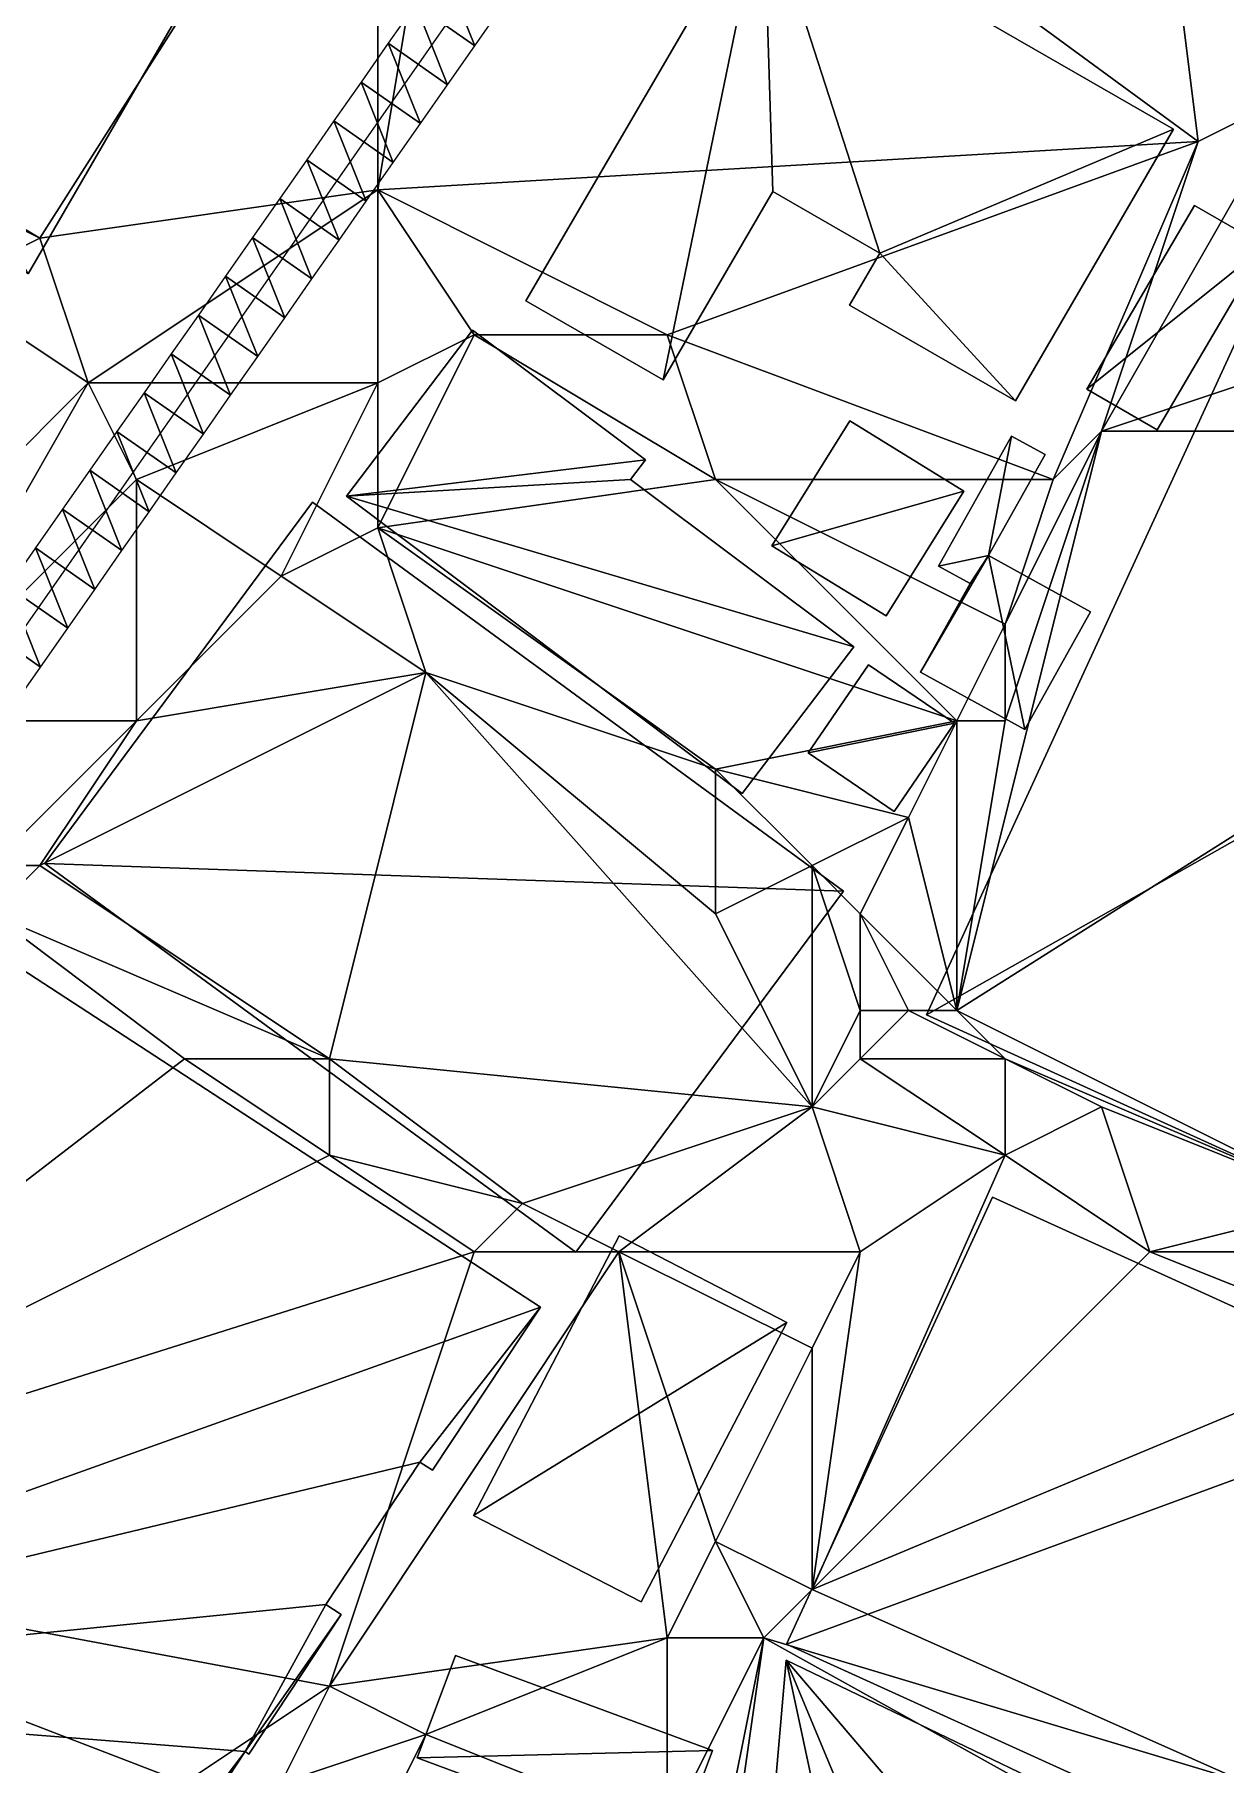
# Model space of a CAD drawing. Header units: metres. Extents: x -1103 to 901, y -902 to 905.
# Drawn here: x -1026.2 to -976.9, y -113.2 to -41.6 of the extents above; entities that cross this region are included whole.
import ezdxf

# ---------------------------------------------------------------- set-up
doc = ezdxf.new("R2010")
doc.units = ezdxf.units.M
for name, color, linetype in [('OSM_BUILDING_FOOTPRINTS', 7, 'CONTINUOUS'), ('OSM_BUILDING_ROOFS', 1, 'CONTINUOUS'), ('OSM_BUILDING_WALLS', 8, 'CONTINUOUS'), ('OSM_ROAD_AXES', 2, 'CONTINUOUS'), ('OSM_ROAD_SURFACE', 9, 'CONTINUOUS'), ('OSM_TERRAIN', 3, 'CONTINUOUS')]:
    doc.layers.add(name, color=color, linetype=linetype)

msp = doc.modelspace()

# ---------------------------------------------------------------- linework, layer by layer
at = {"layer": 'OSM_BUILDING_FOOTPRINTS'}
for points in [[(-1038.739, -36.073, 19.076), (-1036.573, -32.324, 19.076), (-1031.875, -35.012, 19.076), (-1030.206, -32.136, 19.076), (-1028.028, -33.375, 19.076), (-1026.017, -29.913, 19.076), (-1021.507, -22.139, 19.076), (-1012.476, -27.303, 19.076), (-1013.404, -28.918, 19.076), (-1013.946, -29.836, 19.076), (-1015.085, -31.804, 19.076), (-1026.492, -51.478, 19.076), (-1037.369, -45.252, 19.076), (-1033.71, -38.949, 19.076), (-1038.739, -36.073, 19.076)], [(-1005.865, -52.595, 18.597), (-996.017, -35.708, 18.597), (-979.016, -45.484, 18.597), (-985.571, -56.742, 18.597), (-992.446, -52.783, 18.597), (-991.186, -50.626, 18.597), (-995.63, -48.072, 18.597), (-1000.173, -55.868, 18.597), (-1005.865, -52.595, 18.597)], [(-972.848, -46.479, 18.829), (-946.827, -58.179, 18.829), (-962.899, -94.154, 18.829), (-989.251, -82.189, 18.829), (-972.848, -46.479, 18.829)], [(-978.143, -48.646, 19.158), (-975.225, -50.338, 19.158), (-979.69, -57.936, 19.158), (-982.608, -56.255, 19.158), (-978.143, -48.646, 19.158)], [(-1008.065, -53.812, 18.081), (-1000.902, -59.186, 18.081), (-1001.521, -60.004, 18.081), (-992.269, -66.938, 18.081), (-996.889, -73.01, 18.081), (-1013.293, -60.69, 18.081), (-1008.065, -53.812, 18.081)], [(-992.435, -57.571, 18.37), (-987.704, -60.48, 18.37), (-990.932, -65.655, 18.37), (-995.663, -62.747, 18.37), (-992.435, -57.571, 18.37)], [(-986.687, -63.145, 18.429), (-982.453, -65.478, 18.429), (-985.184, -70.355, 18.429), (-989.506, -67.978, 18.429), (-987.45, -64.306, 18.429), (-988.754, -63.587, 18.429), (-985.736, -58.202, 18.429), (-984.344, -58.965, 18.429), (-986.687, -63.145, 18.429)], [(-1014.697, -60.945, 16.564), (-992.689, -77.057, 16.564), (-1003.787, -92.02, 16.564), (-1025.795, -75.908, 16.564), (-1014.697, -60.945, 16.564)], [(-991.661, -67.679, 18.15), (-988.091, -70.101, 18.15), (-990.589, -73.751, 18.15), (-994.159, -71.329, 18.15), (-991.661, -67.679, 18.15)], [(-1028.945, -78.861, 16.047), (-1005.257, -94.298, 16.047), (-1009.722, -101.056, 16.047), (-1010.253, -100.713, 16.047), (-1014.155, -106.618, 16.047), (-1013.514, -107.028, 16.047), (-1017.338, -112.811, 16.047), (-1017.493, -112.712, 16.047), (-1019.969, -116.461, 16.047), (-1020.234, -116.295, 16.047), (-1026.258, -125.419, 16.047), (-1049.626, -110.18, 16.047), (-1028.945, -78.861, 16.047)], [(-986.521, -89.731, 17.586), (-967.796, -98.246, 17.586), (-976.329, -116.77, 17.586), (-995.054, -108.255, 17.586), (-986.521, -89.731, 17.586)], [(-1001.996, -91.346, 16.309), (-995.043, -94.929, 16.309), (-1001.078, -106.508, 16.309), (-1008.031, -102.925, 16.309), (-1001.996, -91.346, 16.309)], [(-1008.782, -108.731, 16.702), (-998.127, -112.667, 16.702), (-999.718, -116.914, 16.702), (-1010.363, -112.966, 16.702), (-1008.782, -108.731, 16.702)], [(-995.076, -108.918, 17.927), (-976.881, -117.677, 17.927), (-980.772, -125.672, 17.927), (-989.626, -121.979, 17.927), (-991.483, -125.706, 17.927), (-996.413, -124.346, 17.927), (-995.076, -108.918, 17.927)]]:
    msp.add_polyline3d(points, close=True, dxfattribs=at)
at = {"layer": 'OSM_BUILDING_ROOFS'}
for points in [[(-1033.71, -38.949, 40.276), (-1026.492, -51.478, 40.276), (-1015.085, -31.804, 40.276)], [(-996.017, -35.708, 42.997), (-1005.865, -52.595, 42.997), (-1000.173, -55.868, 42.997)], [(-996.017, -35.708, 42.997), (-1000.173, -55.868, 42.997), (-995.63, -48.072, 42.997)], [(-996.017, -35.708, 42.997), (-995.63, -48.072, 42.997), (-991.186, -50.626, 42.997)], [(-991.186, -50.626, 42.997), (-979.016, -45.484, 42.997), (-996.017, -35.708, 42.997)], [(-991.186, -50.626, 42.997), (-985.571, -56.742, 42.997), (-979.016, -45.484, 42.997)], [(-946.827, -58.179, 43.229), (-972.848, -46.479, 43.229), (-989.251, -82.189, 43.229)], [(-975.225, -50.338, 29.158), (-978.143, -48.646, 29.158), (-982.608, -56.255, 29.158)], [(-991.186, -50.626, 42.997), (-992.446, -52.783, 42.997), (-985.571, -56.742, 42.997)], [(-975.225, -50.338, 29.158), (-982.608, -56.255, 29.158), (-979.69, -57.936, 29.158)], [(-1000.902, -59.186, 26.481), (-1008.065, -53.812, 26.481), (-1013.293, -60.69, 26.481)], [(-987.704, -60.48, 28.37), (-992.435, -57.571, 28.37), (-995.663, -62.747, 28.37)], [(-946.827, -58.179, 43.229), (-989.251, -82.189, 43.229), (-962.899, -94.154, 43.229)], [(-986.687, -63.145, 28.429), (-985.736, -58.202, 28.429), (-988.754, -63.587, 28.429)], [(-986.687, -63.145, 28.429), (-984.344, -58.965, 28.429), (-985.736, -58.202, 28.429)], [(-1013.293, -60.69, 26.481), (-1001.521, -60.004, 26.481), (-1000.902, -59.186, 26.481)], [(-1013.293, -60.69, 26.481), (-992.269, -66.938, 26.481), (-1001.521, -60.004, 26.481)], [(-1013.293, -60.69, 26.481), (-996.889, -73.01, 26.481), (-992.269, -66.938, 26.481)], [(-987.704, -60.48, 28.37), (-995.663, -62.747, 28.37), (-990.932, -65.655, 28.37)], [(-992.689, -77.057, 63.364), (-1014.697, -60.945, 63.364), (-1025.795, -75.908, 63.364)], [(-986.687, -63.145, 28.429), (-987.45, -64.306, 28.429), (-989.506, -67.978, 28.429)], [(-986.687, -63.145, 28.429), (-989.506, -67.978, 28.429), (-985.184, -70.355, 28.429)], [(-986.687, -63.145, 28.429), (-988.754, -63.587, 28.429), (-987.45, -64.306, 28.429)], [(-986.687, -63.145, 28.429), (-985.184, -70.355, 28.429), (-982.453, -65.478, 28.429)], [(-988.091, -70.101, 28.15), (-991.661, -67.679, 28.15), (-994.159, -71.329, 28.15)], [(-988.091, -70.101, 28.15), (-994.159, -71.329, 28.15), (-990.589, -73.751, 28.15)], [(-992.689, -77.057, 63.364), (-1025.795, -75.908, 63.364), (-1003.787, -92.02, 63.364)], [(-1005.257, -94.298, 56.447), (-1028.945, -78.861, 56.447), (-1049.626, -110.18, 56.447)], [(-967.796, -98.246, 25.986), (-986.521, -89.731, 25.986), (-995.054, -108.255, 25.986)], [(-995.043, -94.929, 21.509), (-1001.996, -91.346, 21.509), (-1008.031, -102.925, 21.509)], [(-1010.253, -100.713, 56.447), (-1005.257, -94.298, 56.447), (-1049.626, -110.18, 56.447)], [(-1010.253, -100.713, 56.447), (-1009.722, -101.056, 56.447), (-1005.257, -94.298, 56.447)], [(-995.043, -94.929, 21.509), (-1008.031, -102.925, 21.509), (-1001.078, -106.508, 21.509)], [(-967.796, -98.246, 25.986), (-995.054, -108.255, 25.986), (-976.329, -116.77, 25.986)], [(-1049.626, -110.18, 56.447), (-1014.155, -106.618, 56.447), (-1010.253, -100.713, 56.447)], [(-1049.626, -110.18, 56.447), (-1017.493, -112.712, 56.447), (-1014.155, -106.618, 56.447)], [(-1017.493, -112.712, 56.447), (-1013.514, -107.028, 56.447), (-1014.155, -106.618, 56.447)], [(-1017.493, -112.712, 56.447), (-1017.338, -112.811, 56.447), (-1013.514, -107.028, 56.447)], [(-998.127, -112.667, 28.302), (-1008.782, -108.731, 28.302), (-1010.363, -112.966, 28.302)], [(-995.076, -108.918, 27.927), (-996.413, -124.346, 27.927), (-991.483, -125.706, 27.927)], [(-995.076, -108.918, 27.927), (-991.483, -125.706, 27.927), (-989.626, -121.979, 27.927)], [(-995.076, -108.918, 27.927), (-989.626, -121.979, 27.927), (-980.772, -125.672, 27.927)], [(-995.076, -108.918, 27.927), (-980.772, -125.672, 27.927), (-976.881, -117.677, 27.927)], [(-1049.626, -110.18, 56.447), (-1026.258, -125.419, 56.447), (-1020.234, -116.295, 56.447)], [(-1049.626, -110.18, 56.447), (-1020.234, -116.295, 56.447), (-1017.493, -112.712, 56.447)], [(-1020.234, -116.295, 56.447), (-1019.969, -116.461, 56.447), (-1017.493, -112.712, 56.447)], [(-998.127, -112.667, 28.302), (-1010.363, -112.966, 28.302), (-999.718, -116.914, 28.302)]]:
    msp.add_3dface(points, dxfattribs=at)
at = {"layer": 'OSM_BUILDING_WALLS'}
for points in [[(-1026.492, -51.478, 19.076), (-1015.085, -31.804, 19.076), (-1015.085, -31.804, 40.276)], [(-1026.492, -51.478, 19.076), (-1015.085, -31.804, 40.276), (-1026.492, -51.478, 40.276)], [(-996.017, -35.708, 18.597), (-1005.865, -52.595, 18.597), (-1005.865, -52.595, 42.997)], [(-996.017, -35.708, 18.597), (-1005.865, -52.595, 42.997), (-996.017, -35.708, 42.997)], [(-979.016, -45.484, 18.597), (-996.017, -35.708, 18.597), (-996.017, -35.708, 42.997)], [(-979.016, -45.484, 18.597), (-996.017, -35.708, 42.997), (-979.016, -45.484, 42.997)], [(-985.571, -56.742, 18.597), (-979.016, -45.484, 18.597), (-979.016, -45.484, 42.997)], [(-985.571, -56.742, 18.597), (-979.016, -45.484, 42.997), (-985.571, -56.742, 42.997)], [(-972.848, -46.479, 18.829), (-989.251, -82.189, 18.829), (-989.251, -82.189, 43.229)], [(-972.848, -46.479, 18.829), (-989.251, -82.189, 43.229), (-972.848, -46.479, 43.229)], [(-1000.173, -55.868, 18.597), (-995.63, -48.072, 18.597), (-995.63, -48.072, 42.997)], [(-1000.173, -55.868, 18.597), (-995.63, -48.072, 42.997), (-1000.173, -55.868, 42.997)], [(-995.63, -48.072, 18.597), (-991.186, -50.626, 18.597), (-991.186, -50.626, 42.997)], [(-995.63, -48.072, 18.597), (-991.186, -50.626, 42.997), (-995.63, -48.072, 42.997)], [(-978.143, -48.646, 19.158), (-982.608, -56.255, 19.158), (-982.608, -56.255, 29.158)], [(-978.143, -48.646, 19.158), (-982.608, -56.255, 29.158), (-978.143, -48.646, 29.158)], [(-975.225, -50.338, 19.158), (-978.143, -48.646, 19.158), (-978.143, -48.646, 29.158)], [(-975.225, -50.338, 19.158), (-978.143, -48.646, 29.158), (-975.225, -50.338, 29.158)], [(-991.186, -50.626, 18.597), (-992.446, -52.783, 18.597), (-992.446, -52.783, 42.997)], [(-991.186, -50.626, 18.597), (-992.446, -52.783, 42.997), (-991.186, -50.626, 42.997)], [(-979.69, -57.936, 19.158), (-975.225, -50.338, 19.158), (-975.225, -50.338, 29.158)], [(-979.69, -57.936, 19.158), (-975.225, -50.338, 29.158), (-979.69, -57.936, 29.158)], [(-1005.865, -52.595, 18.597), (-1000.173, -55.868, 18.597), (-1000.173, -55.868, 42.997)], [(-1005.865, -52.595, 18.597), (-1000.173, -55.868, 42.997), (-1005.865, -52.595, 42.997)], [(-992.446, -52.783, 18.597), (-985.571, -56.742, 18.597), (-985.571, -56.742, 42.997)], [(-992.446, -52.783, 18.597), (-985.571, -56.742, 42.997), (-992.446, -52.783, 42.997)], [(-1008.065, -53.812, 18.081), (-1013.293, -60.69, 18.081), (-1013.293, -60.69, 26.481)], [(-1008.065, -53.812, 18.081), (-1013.293, -60.69, 26.481), (-1008.065, -53.812, 26.481)], [(-1000.902, -59.186, 18.081), (-1008.065, -53.812, 18.081), (-1008.065, -53.812, 26.481)], [(-1000.902, -59.186, 18.081), (-1008.065, -53.812, 26.481), (-1000.902, -59.186, 26.481)], [(-982.608, -56.255, 19.158), (-979.69, -57.936, 19.158), (-979.69, -57.936, 29.158)], [(-982.608, -56.255, 19.158), (-979.69, -57.936, 29.158), (-982.608, -56.255, 29.158)], [(-992.435, -57.571, 18.37), (-995.663, -62.747, 18.37), (-995.663, -62.747, 28.37)], [(-992.435, -57.571, 18.37), (-995.663, -62.747, 28.37), (-992.435, -57.571, 28.37)], [(-987.704, -60.48, 18.37), (-992.435, -57.571, 18.37), (-992.435, -57.571, 28.37)], [(-987.704, -60.48, 18.37), (-992.435, -57.571, 28.37), (-987.704, -60.48, 28.37)], [(-985.736, -58.202, 18.429), (-988.754, -63.587, 18.429), (-988.754, -63.587, 28.429)], [(-985.736, -58.202, 18.429), (-988.754, -63.587, 28.429), (-985.736, -58.202, 28.429)], [(-984.344, -58.965, 18.429), (-985.736, -58.202, 18.429), (-985.736, -58.202, 28.429)], [(-984.344, -58.965, 18.429), (-985.736, -58.202, 28.429), (-984.344, -58.965, 28.429)], [(-1001.521, -60.004, 18.081), (-1000.902, -59.186, 18.081), (-1000.902, -59.186, 26.481)], [(-1001.521, -60.004, 18.081), (-1000.902, -59.186, 26.481), (-1001.521, -60.004, 26.481)], [(-986.687, -63.145, 18.429), (-984.344, -58.965, 18.429), (-984.344, -58.965, 28.429)], [(-986.687, -63.145, 18.429), (-984.344, -58.965, 28.429), (-986.687, -63.145, 28.429)], [(-992.269, -66.938, 18.081), (-1001.521, -60.004, 18.081), (-1001.521, -60.004, 26.481)], [(-992.269, -66.938, 18.081), (-1001.521, -60.004, 26.481), (-992.269, -66.938, 26.481)], [(-1013.293, -60.69, 18.081), (-996.889, -73.01, 18.081), (-996.889, -73.01, 26.481)], [(-1013.293, -60.69, 18.081), (-996.889, -73.01, 26.481), (-1013.293, -60.69, 26.481)], [(-990.932, -65.655, 18.37), (-987.704, -60.48, 18.37), (-987.704, -60.48, 28.37)], [(-990.932, -65.655, 18.37), (-987.704, -60.48, 28.37), (-990.932, -65.655, 28.37)], [(-1014.697, -60.945, 16.564), (-1025.795, -75.908, 16.564), (-1025.795, -75.908, 63.364)], [(-1014.697, -60.945, 16.564), (-1025.795, -75.908, 63.364), (-1014.697, -60.945, 63.364)], [(-992.689, -77.057, 16.564), (-1014.697, -60.945, 16.564), (-1014.697, -60.945, 63.364)], [(-992.689, -77.057, 16.564), (-1014.697, -60.945, 63.364), (-992.689, -77.057, 63.364)], [(-995.663, -62.747, 18.37), (-990.932, -65.655, 18.37), (-990.932, -65.655, 28.37)], [(-995.663, -62.747, 18.37), (-990.932, -65.655, 28.37), (-995.663, -62.747, 28.37)], [(-988.754, -63.587, 18.429), (-987.45, -64.306, 18.429), (-987.45, -64.306, 28.429)], [(-988.754, -63.587, 18.429), (-987.45, -64.306, 28.429), (-988.754, -63.587, 28.429)], [(-982.453, -65.478, 18.429), (-986.687, -63.145, 18.429), (-986.687, -63.145, 28.429)], [(-982.453, -65.478, 18.429), (-986.687, -63.145, 28.429), (-982.453, -65.478, 28.429)], [(-987.45, -64.306, 18.429), (-989.506, -67.978, 18.429), (-989.506, -67.978, 28.429)], [(-987.45, -64.306, 18.429), (-989.506, -67.978, 28.429), (-987.45, -64.306, 28.429)], [(-985.184, -70.355, 18.429), (-982.453, -65.478, 18.429), (-982.453, -65.478, 28.429)], [(-985.184, -70.355, 18.429), (-982.453, -65.478, 28.429), (-985.184, -70.355, 28.429)], [(-996.889, -73.01, 18.081), (-992.269, -66.938, 18.081), (-992.269, -66.938, 26.481)], [(-996.889, -73.01, 18.081), (-992.269, -66.938, 26.481), (-996.889, -73.01, 26.481)], [(-991.661, -67.679, 18.15), (-994.159, -71.329, 18.15), (-994.159, -71.329, 28.15)], [(-991.661, -67.679, 18.15), (-994.159, -71.329, 28.15), (-991.661, -67.679, 28.15)], [(-988.091, -70.101, 18.15), (-991.661, -67.679, 18.15), (-991.661, -67.679, 28.15)], [(-988.091, -70.101, 18.15), (-991.661, -67.679, 28.15), (-988.091, -70.101, 28.15)], [(-989.506, -67.978, 18.429), (-985.184, -70.355, 18.429), (-985.184, -70.355, 28.429)], [(-989.506, -67.978, 18.429), (-985.184, -70.355, 28.429), (-989.506, -67.978, 28.429)], [(-990.589, -73.751, 18.15), (-988.091, -70.101, 18.15), (-988.091, -70.101, 28.15)], [(-990.589, -73.751, 18.15), (-988.091, -70.101, 28.15), (-990.589, -73.751, 28.15)], [(-994.159, -71.329, 18.15), (-990.589, -73.751, 18.15), (-990.589, -73.751, 28.15)], [(-994.159, -71.329, 18.15), (-990.589, -73.751, 28.15), (-994.159, -71.329, 28.15)], [(-1025.795, -75.908, 16.564), (-1003.787, -92.02, 16.564), (-1003.787, -92.02, 63.364)], [(-1025.795, -75.908, 16.564), (-1003.787, -92.02, 63.364), (-1025.795, -75.908, 63.364)], [(-1003.787, -92.02, 16.564), (-992.689, -77.057, 16.564), (-992.689, -77.057, 63.364)], [(-1003.787, -92.02, 16.564), (-992.689, -77.057, 63.364), (-1003.787, -92.02, 63.364)], [(-1005.257, -94.298, 16.047), (-1028.945, -78.861, 16.047), (-1028.945, -78.861, 56.447)], [(-1005.257, -94.298, 16.047), (-1028.945, -78.861, 56.447), (-1005.257, -94.298, 56.447)], [(-989.251, -82.189, 18.829), (-962.899, -94.154, 18.829), (-962.899, -94.154, 43.229)], [(-989.251, -82.189, 18.829), (-962.899, -94.154, 43.229), (-989.251, -82.189, 43.229)], [(-986.521, -89.731, 17.586), (-995.054, -108.255, 17.586), (-995.054, -108.255, 25.986)], [(-986.521, -89.731, 17.586), (-995.054, -108.255, 25.986), (-986.521, -89.731, 25.986)], [(-967.796, -98.246, 17.586), (-986.521, -89.731, 17.586), (-986.521, -89.731, 25.986)], [(-967.796, -98.246, 17.586), (-986.521, -89.731, 25.986), (-967.796, -98.246, 25.986)], [(-1001.996, -91.346, 16.309), (-1008.031, -102.925, 16.309), (-1008.031, -102.925, 21.509)], [(-1001.996, -91.346, 16.309), (-1008.031, -102.925, 21.509), (-1001.996, -91.346, 21.509)], [(-995.043, -94.929, 16.309), (-1001.996, -91.346, 16.309), (-1001.996, -91.346, 21.509)], [(-995.043, -94.929, 16.309), (-1001.996, -91.346, 21.509), (-995.043, -94.929, 21.509)], [(-1009.722, -101.056, 16.047), (-1005.257, -94.298, 16.047), (-1005.257, -94.298, 56.447)], [(-1009.722, -101.056, 16.047), (-1005.257, -94.298, 56.447), (-1009.722, -101.056, 56.447)], [(-1001.078, -106.508, 16.309), (-995.043, -94.929, 16.309), (-995.043, -94.929, 21.509)], [(-1001.078, -106.508, 16.309), (-995.043, -94.929, 21.509), (-1001.078, -106.508, 21.509)], [(-1014.155, -106.618, 16.047), (-1010.253, -100.713, 16.047), (-1010.253, -100.713, 56.447)], [(-1014.155, -106.618, 16.047), (-1010.253, -100.713, 56.447), (-1014.155, -106.618, 56.447)], [(-1010.253, -100.713, 16.047), (-1009.722, -101.056, 16.047), (-1009.722, -101.056, 56.447)], [(-1010.253, -100.713, 16.047), (-1009.722, -101.056, 56.447), (-1010.253, -100.713, 56.447)], [(-1008.031, -102.925, 16.309), (-1001.078, -106.508, 16.309), (-1001.078, -106.508, 21.509)], [(-1008.031, -102.925, 16.309), (-1001.078, -106.508, 21.509), (-1008.031, -102.925, 21.509)], [(-1013.514, -107.028, 16.047), (-1014.155, -106.618, 16.047), (-1014.155, -106.618, 56.447)], [(-1013.514, -107.028, 16.047), (-1014.155, -106.618, 56.447), (-1013.514, -107.028, 56.447)], [(-1017.338, -112.811, 16.047), (-1013.514, -107.028, 16.047), (-1013.514, -107.028, 56.447)], [(-1017.338, -112.811, 16.047), (-1013.514, -107.028, 56.447), (-1017.338, -112.811, 56.447)], [(-1008.782, -108.731, 16.702), (-1010.363, -112.966, 16.702), (-1010.363, -112.966, 28.302)], [(-1008.782, -108.731, 16.702), (-1010.363, -112.966, 28.302), (-1008.782, -108.731, 28.302)], [(-998.127, -112.667, 16.702), (-1008.782, -108.731, 16.702), (-1008.782, -108.731, 28.302)], [(-998.127, -112.667, 16.702), (-1008.782, -108.731, 28.302), (-998.127, -112.667, 28.302)], [(-995.076, -108.918, 17.927), (-996.413, -124.346, 17.927), (-996.413, -124.346, 27.927)], [(-995.076, -108.918, 17.927), (-996.413, -124.346, 27.927), (-995.076, -108.918, 27.927)], [(-976.881, -117.677, 17.927), (-995.076, -108.918, 17.927), (-995.076, -108.918, 27.927)], [(-976.881, -117.677, 17.927), (-995.076, -108.918, 27.927), (-976.881, -117.677, 27.927)], [(-995.054, -108.255, 17.586), (-976.329, -116.77, 17.586), (-976.329, -116.77, 25.986)], [(-995.054, -108.255, 17.586), (-976.329, -116.77, 25.986), (-995.054, -108.255, 25.986)], [(-1019.969, -116.461, 16.047), (-1017.493, -112.712, 16.047), (-1017.493, -112.712, 56.447)], [(-1019.969, -116.461, 16.047), (-1017.493, -112.712, 56.447), (-1019.969, -116.461, 56.447)], [(-1017.493, -112.712, 16.047), (-1017.338, -112.811, 16.047), (-1017.338, -112.811, 56.447)], [(-1017.493, -112.712, 16.047), (-1017.338, -112.811, 56.447), (-1017.493, -112.712, 56.447)], [(-1010.363, -112.966, 16.702), (-999.718, -116.914, 16.702), (-999.718, -116.914, 28.302)], [(-1010.363, -112.966, 16.702), (-999.718, -116.914, 28.302), (-1010.363, -112.966, 28.302)], [(-999.718, -116.914, 16.702), (-998.127, -112.667, 16.702), (-998.127, -112.667, 28.302)], [(-999.718, -116.914, 16.702), (-998.127, -112.667, 28.302), (-999.718, -116.914, 28.302)]]:
    msp.add_3dface(points, dxfattribs=at)
at = {"layer": 'OSM_ROAD_AXES'}
msp.add_polyline3d([(-813.689, 192.863, 18.856), (-836.681, 169.108, 18.771), (-861.474, 142.201, 17.045), (-893.839, 109.908, 18.312), (-915.128, 88.331, 19.102), (-917.527, 85.368, 19.253), (-919.505, 82.547, 19.404), (-941.877, 51.704, 20.365), (-958.026, 29.408, 19.506), (-997.962, -25.091, 21.081), (-1053.064, -103.91, 17.163), (-1060.204, -123.263, 17.236), (-1061.296, -250.242, 21.914)], dxfattribs=at)
at = {"layer": 'OSM_ROAD_SURFACE'}
for points in [[(-1009.312, -38.709, 21.156), (-1010.437, -40.317, 21.155), (-1007.978, -42.036, 21.148)], [(-1009.312, -38.709, 21.156), (-1007.978, -42.036, 21.148), (-1006.854, -40.427, 21.15)], [(-1010.437, -40.317, 21.155), (-1011.562, -41.926, 21.259), (-1009.103, -43.645, 21.147)], [(-1010.437, -40.317, 21.155), (-1009.103, -43.645, 21.147), (-1007.978, -42.036, 21.148)], [(-1011.562, -41.926, 21.259), (-1012.686, -43.534, 21.319), (-1010.227, -45.253, 21.146)], [(-1011.562, -41.926, 21.259), (-1010.227, -45.253, 21.146), (-1009.103, -43.645, 21.147)], [(-1012.686, -43.534, 21.319), (-1013.811, -45.143, 21.318), (-1011.352, -46.862, 21.145)], [(-1012.686, -43.534, 21.319), (-1011.352, -46.862, 21.145), (-1010.227, -45.253, 21.146)], [(-1013.811, -45.143, 21.318), (-1014.935, -46.751, 21.317), (-1012.476, -48.47, 21.105)], [(-1013.811, -45.143, 21.318), (-1012.476, -48.47, 21.105), (-1011.352, -46.862, 21.145)], [(-1014.935, -46.751, 21.317), (-1016.06, -48.36, 21.315), (-1013.601, -50.079, 20.966)], [(-1014.935, -46.751, 21.317), (-1013.601, -50.079, 20.966), (-1012.476, -48.47, 21.105)], [(-1016.06, -48.36, 21.315), (-1017.184, -49.968, 21.143), (-1014.725, -51.687, 20.827)], [(-1016.06, -48.36, 21.315), (-1014.725, -51.687, 20.827), (-1013.601, -50.079, 20.966)], [(-1017.184, -49.968, 21.143), (-1018.309, -51.577, 20.939), (-1015.85, -53.296, 20.688)], [(-1017.184, -49.968, 21.143), (-1015.85, -53.296, 20.688), (-1014.725, -51.687, 20.827)], [(-1018.309, -51.577, 20.939), (-1019.433, -53.185, 20.753), (-1016.974, -54.904, 20.549)], [(-1018.309, -51.577, 20.939), (-1016.974, -54.904, 20.549), (-1015.85, -53.296, 20.688)], [(-1019.433, -53.185, 20.753), (-1020.558, -54.794, 20.614), (-1018.099, -56.513, 20.434)], [(-1019.433, -53.185, 20.753), (-1018.099, -56.513, 20.434), (-1016.974, -54.904, 20.549)], [(-1020.558, -54.794, 20.614), (-1021.682, -56.403, 20.493), (-1019.223, -58.121, 20.367)], [(-1020.558, -54.794, 20.614), (-1019.223, -58.121, 20.367), (-1018.099, -56.513, 20.434)], [(-1021.682, -56.403, 20.493), (-1022.807, -58.011, 20.427), (-1020.348, -59.73, 20.263)], [(-1021.682, -56.403, 20.493), (-1020.348, -59.73, 20.263), (-1019.223, -58.121, 20.367)], [(-1022.807, -58.011, 20.427), (-1023.931, -59.62, 20.258), (-1021.472, -61.338, 20.137)], [(-1022.807, -58.011, 20.427), (-1021.472, -61.338, 20.137), (-1020.348, -59.73, 20.263)], [(-1023.931, -59.62, 20.258), (-1025.056, -61.228, 20.078), (-1022.597, -62.947, 20.015)], [(-1023.931, -59.62, 20.258), (-1022.597, -62.947, 20.015), (-1021.472, -61.338, 20.137)], [(-1025.056, -61.228, 20.078), (-1026.18, -62.837, 19.899), (-1023.721, -64.556, 19.829)], [(-1025.056, -61.228, 20.078), (-1023.721, -64.556, 19.829), (-1022.597, -62.947, 20.015)], [(-1026.18, -62.837, 19.899), (-1027.305, -64.445, 19.719), (-1024.846, -66.164, 19.643)], [(-1026.18, -62.837, 19.899), (-1024.846, -66.164, 19.643), (-1023.721, -64.556, 19.829)], [(-1027.305, -64.445, 19.719), (-1028.429, -66.054, 19.539), (-1025.97, -67.773, 19.457)], [(-1027.305, -64.445, 19.719), (-1025.97, -67.773, 19.457), (-1024.846, -66.164, 19.643)], [(-1028.429, -66.054, 19.539), (-1027.095, -69.381, 19.27), (-1025.97, -67.773, 19.457)]]:
    msp.add_3dface(points, dxfattribs=at)
at = {"layer": 'OSM_TERRAIN'}
for points in [[(-1040, -32, 21.754), (-1036, -44, 21.812), (-1020, -20, 21.71)], [(-1036, -44, 21.812), (-1012, -28, 21.741), (-1020, -20, 21.71)], [(-1012, -48, 21.094), (-978, -46, 21.045), (-1008, -24, 21.131)], [(-1012, -48, 21.094), (-1008, -24, 21.131), (-1012, -28, 21.741)], [(-978, -46, 21.045), (-980, -30, 21.081), (-1008, -24, 21.131)], [(-1026, -50, 21.662), (-1012, -28, 21.741), (-1036, -44, 21.812)], [(-1026, -50, 21.662), (-1012, -48, 21.094), (-1012, -28, 21.741)], [(-978, -46, 21.045), (-974, -44, 21.552), (-980, -30, 21.081)], [(-974, -44, 21.552), (-964, -40, 21.99), (-980, -30, 21.081)], [(-1030, -48, 21.591), (-1026, -50, 21.662), (-1036, -44, 21.812)], [(-982, -58, 21.269), (-964, -52, 21.434), (-974, -44, 21.552)], [(-982, -58, 21.269), (-974, -44, 21.552), (-978, -46, 21.045)], [(-1000, -54, 20.913), (-978, -46, 21.045), (-1012, -48, 21.094)], [(-1000, -54, 20.913), (-984, -60, 20.867), (-978, -46, 21.045)], [(-984, -60, 20.867), (-982, -58, 21.269), (-978, -46, 21.045)], [(-1030, -52, 20.4), (-1026, -50, 21.662), (-1030, -48, 21.591)], [(-1024, -56, 20.499), (-1012, -48, 21.094), (-1026, -50, 21.662)], [(-1012, -56, 20.318), (-1012, -48, 21.094), (-1024, -56, 20.499)], [(-1012, -56, 20.318), (-1008, -54, 20.234), (-1012, -48, 21.094)], [(-1008, -54, 20.234), (-1000, -54, 20.913), (-1012, -48, 21.094)], [(-1024, -56, 20.499), (-1026, -50, 21.662), (-1030, -52, 20.4)], [(-1032, -64, 20.282), (-1024, -56, 20.499), (-1030, -52, 20.4)], [(-982, -58, 21.269), (-950, -58, 21.53), (-964, -52, 21.434)], [(-1012, -62, 20.182), (-998, -60, 20.337), (-1008, -54, 20.234)], [(-1012, -62, 20.182), (-1008, -54, 20.234), (-1012, -56, 20.318)], [(-1008, -54, 20.234), (-998, -60, 20.337), (-1000, -54, 20.913)], [(-998, -60, 20.337), (-984, -60, 20.867), (-1000, -54, 20.913)], [(-1032, -64, 20.282), (-1032, -70, 19.012), (-1024, -56, 20.499)], [(-1032, -70, 19.012), (-1022, -60, 20.262), (-1024, -56, 20.499)], [(-1022, -60, 20.262), (-1012, -56, 20.318), (-1024, -56, 20.499)], [(-1022, -60, 20.262), (-1016, -64, 19.339), (-1012, -56, 20.318)], [(-1016, -64, 19.339), (-1012, -62, 20.182), (-1012, -56, 20.318)], [(-972, -90, 21.434), (-950, -58, 21.53), (-988, -82, 21.434)], [(-986, -70, 20.969), (-988, -82, 21.434), (-982, -58, 21.269)], [(-988, -82, 21.434), (-950, -58, 21.53), (-982, -58, 21.269)], [(-986, -70, 20.969), (-982, -58, 21.269), (-986, -66, 20.847)], [(-986, -66, 20.847), (-982, -58, 21.269), (-984, -60, 20.867)], [(-1022, -70, 19.317), (-1022, -60, 20.262), (-1032, -70, 19.012)], [(-1022, -70, 19.317), (-1016, -64, 19.339), (-1022, -60, 20.262)], [(-1012, -62, 20.182), (-988, -70, 20.32), (-998, -60, 20.337)], [(-988, -70, 20.32), (-986, -66, 20.847), (-998, -60, 20.337)], [(-998, -60, 20.337), (-986, -66, 20.847), (-984, -60, 20.867)], [(-1016, -64, 19.339), (-1010, -68, 19.369), (-1012, -62, 20.182)], [(-1010, -68, 19.369), (-998, -72, 20.234), (-1012, -62, 20.182)], [(-998, -72, 20.234), (-988, -70, 20.32), (-1012, -62, 20.182)], [(-1022, -70, 19.317), (-1010, -68, 19.369), (-1016, -64, 19.339)], [(-988, -70, 20.32), (-986, -70, 20.969), (-986, -66, 20.847)], [(-1014, -84, 19.298), (-1010, -68, 19.369), (-1026, -76, 19.291)], [(-1026, -76, 19.291), (-1010, -68, 19.369), (-1022, -70, 19.317)], [(-1014, -84, 19.298), (-994, -86, 19.249), (-1010, -68, 19.369)], [(-994, -86, 19.249), (-998, -78, 19.339), (-1010, -68, 19.369)], [(-998, -78, 19.339), (-998, -72, 20.234), (-1010, -68, 19.369)], [(-1028, -76, 18.701), (-1022, -70, 19.317), (-1032, -70, 19.012)], [(-1026, -76, 19.291), (-1022, -70, 19.317), (-1028, -76, 18.701)], [(-998, -72, 20.234), (-990, -74, 20.261), (-988, -70, 20.32)], [(-990, -74, 20.261), (-988, -82, 21.434), (-988, -70, 20.32)], [(-988, -70, 20.32), (-988, -82, 21.434), (-986, -70, 20.969)], [(-998, -78, 19.339), (-994, -76, 19.349), (-998, -72, 20.234)], [(-994, -76, 19.349), (-990, -74, 20.261), (-998, -72, 20.234)], [(-994, -76, 19.349), (-992, -78, 19.462), (-990, -74, 20.261)], [(-992, -78, 19.462), (-988, -82, 21.434), (-990, -74, 20.261)], [(-1028, -78, 18.301), (-1026, -76, 19.291), (-1028, -76, 18.701)], [(-1028, -78, 18.301), (-1014, -84, 19.298), (-1026, -76, 19.291)], [(-994, -86, 19.249), (-994, -76, 19.349), (-998, -78, 19.339)], [(-994, -86, 19.249), (-992, -82, 20.128), (-994, -76, 19.349)], [(-992, -82, 20.128), (-992, -78, 19.462), (-994, -76, 19.349)], [(-1046, -104, 18.105), (-1020, -84, 18.23), (-1028, -78, 18.301)], [(-1020, -84, 18.23), (-1014, -84, 19.298), (-1028, -78, 18.301)], [(-990, -82, 21.094), (-992, -78, 19.462), (-992, -82, 20.128)], [(-990, -82, 21.094), (-988, -82, 21.434), (-992, -78, 19.462)], [(-992, -84, 19.81), (-992, -82, 20.128), (-994, -86, 19.249)], [(-992, -84, 19.81), (-986, -84, 21.307), (-990, -82, 21.094)], [(-992, -84, 19.81), (-990, -82, 21.094), (-992, -82, 20.128)], [(-986, -84, 21.307), (-988, -82, 21.434), (-990, -82, 21.094)], [(-986, -84, 21.307), (-972, -90, 21.434), (-988, -82, 21.434)], [(-1046, -104, 18.105), (-1014, -88, 18.252), (-1020, -84, 18.23)], [(-1020, -84, 18.23), (-1014, -88, 18.252), (-1014, -84, 19.298)], [(-1014, -88, 18.252), (-1006, -90, 19.11), (-1014, -84, 19.298)], [(-1006, -90, 19.11), (-994, -86, 19.249), (-1014, -84, 19.298)], [(-994, -86, 19.249), (-986, -88, 19.656), (-992, -84, 19.81)], [(-986, -88, 19.656), (-986, -84, 21.307), (-992, -84, 19.81)], [(-986, -88, 19.656), (-982, -86, 21.25), (-986, -84, 21.307)], [(-982, -86, 21.25), (-972, -90, 21.434), (-986, -84, 21.307)], [(-1002, -92, 18.466), (-994, -86, 19.249), (-1006, -90, 19.11)], [(-1002, -92, 18.466), (-992, -92, 19.036), (-994, -86, 19.249)], [(-992, -92, 19.036), (-986, -88, 19.656), (-994, -86, 19.249)], [(-986, -88, 19.656), (-980, -92, 19.685), (-982, -86, 21.25)], [(-980, -92, 19.685), (-972, -90, 21.434), (-982, -86, 21.25)], [(-1008, -92, 18.254), (-1014, -88, 18.252), (-1046, -104, 18.105)], [(-1008, -92, 18.254), (-1006, -90, 19.11), (-1014, -88, 18.252)], [(-992, -92, 19.036), (-994, -106, 19.768), (-986, -88, 19.656)], [(-994, -106, 19.768), (-980, -92, 19.685), (-986, -88, 19.656)], [(-1008, -92, 18.254), (-1002, -92, 18.466), (-1006, -90, 19.11)], [(-980, -92, 19.685), (-976, -92, 20.02), (-972, -90, 21.434)], [(-1014, -110, 18.311), (-1008, -92, 18.254), (-1046, -104, 18.105)], [(-1014, -110, 18.311), (-1000, -108, 18.577), (-1002, -92, 18.466)], [(-1014, -110, 18.311), (-1002, -92, 18.466), (-1008, -92, 18.254)], [(-1000, -108, 18.577), (-998, -104, 18.507), (-1002, -92, 18.466)], [(-1002, -92, 18.466), (-998, -104, 18.507), (-994, -96, 18.556)], [(-994, -96, 18.556), (-992, -92, 19.036), (-1002, -92, 18.466)], [(-994, -106, 19.768), (-992, -92, 19.036), (-994, -96, 18.556)], [(-994, -106, 19.768), (-970, -96, 19.771), (-980, -92, 19.685)], [(-980, -92, 19.685), (-970, -96, 19.771), (-976, -92, 20.02)], [(-998, -104, 18.507), (-994, -106, 19.768), (-994, -96, 18.556)], [(-976, -114, 19.779), (-970, -96, 19.771), (-994, -106, 19.768)], [(-1038, -120, 18.253), (-1022, -120, 18.368), (-1046, -104, 18.105)], [(-1046, -104, 18.105), (-1022, -120, 18.368), (-1020, -114, 18.2)], [(-1020, -114, 18.2), (-1014, -110, 18.311), (-1046, -104, 18.105)], [(-1000, -108, 18.577), (-996, -108, 19.868), (-998, -104, 18.507)], [(-996, -108, 19.868), (-994, -106, 19.768), (-998, -104, 18.507)], [(-996, -108, 19.868), (-976, -114, 19.779), (-994, -106, 19.768)], [(-1010, -112, 18.808), (-1000, -108, 18.577), (-1014, -110, 18.311)], [(-1000, -116, 18.9), (-1000, -108, 18.577), (-1010, -112, 18.808)], [(-998, -118, 19.682), (-996, -108, 19.868), (-1000, -116, 18.9)], [(-1000, -116, 18.9), (-996, -108, 19.868), (-1000, -108, 18.577)], [(-998, -122, 20.038), (-996, -108, 19.868), (-998, -118, 19.682)], [(-998, -122, 20.038), (-978, -118, 20.066), (-996, -108, 19.868)], [(-996, -108, 19.868), (-978, -118, 20.066), (-976, -114, 19.779)], [(-1020, -114, 18.2), (-1016, -114, 19.639), (-1014, -110, 18.311)], [(-1016, -114, 19.639), (-1010, -112, 18.808), (-1014, -110, 18.311)], [(-1016, -114, 19.639), (-1012, -116, 19.733), (-1010, -112, 18.808)], [(-1012, -116, 19.733), (-1000, -116, 18.9), (-1010, -112, 18.808)]]:
    msp.add_3dface(points, dxfattribs=at)

doc.saveas('drawing.dxf')
